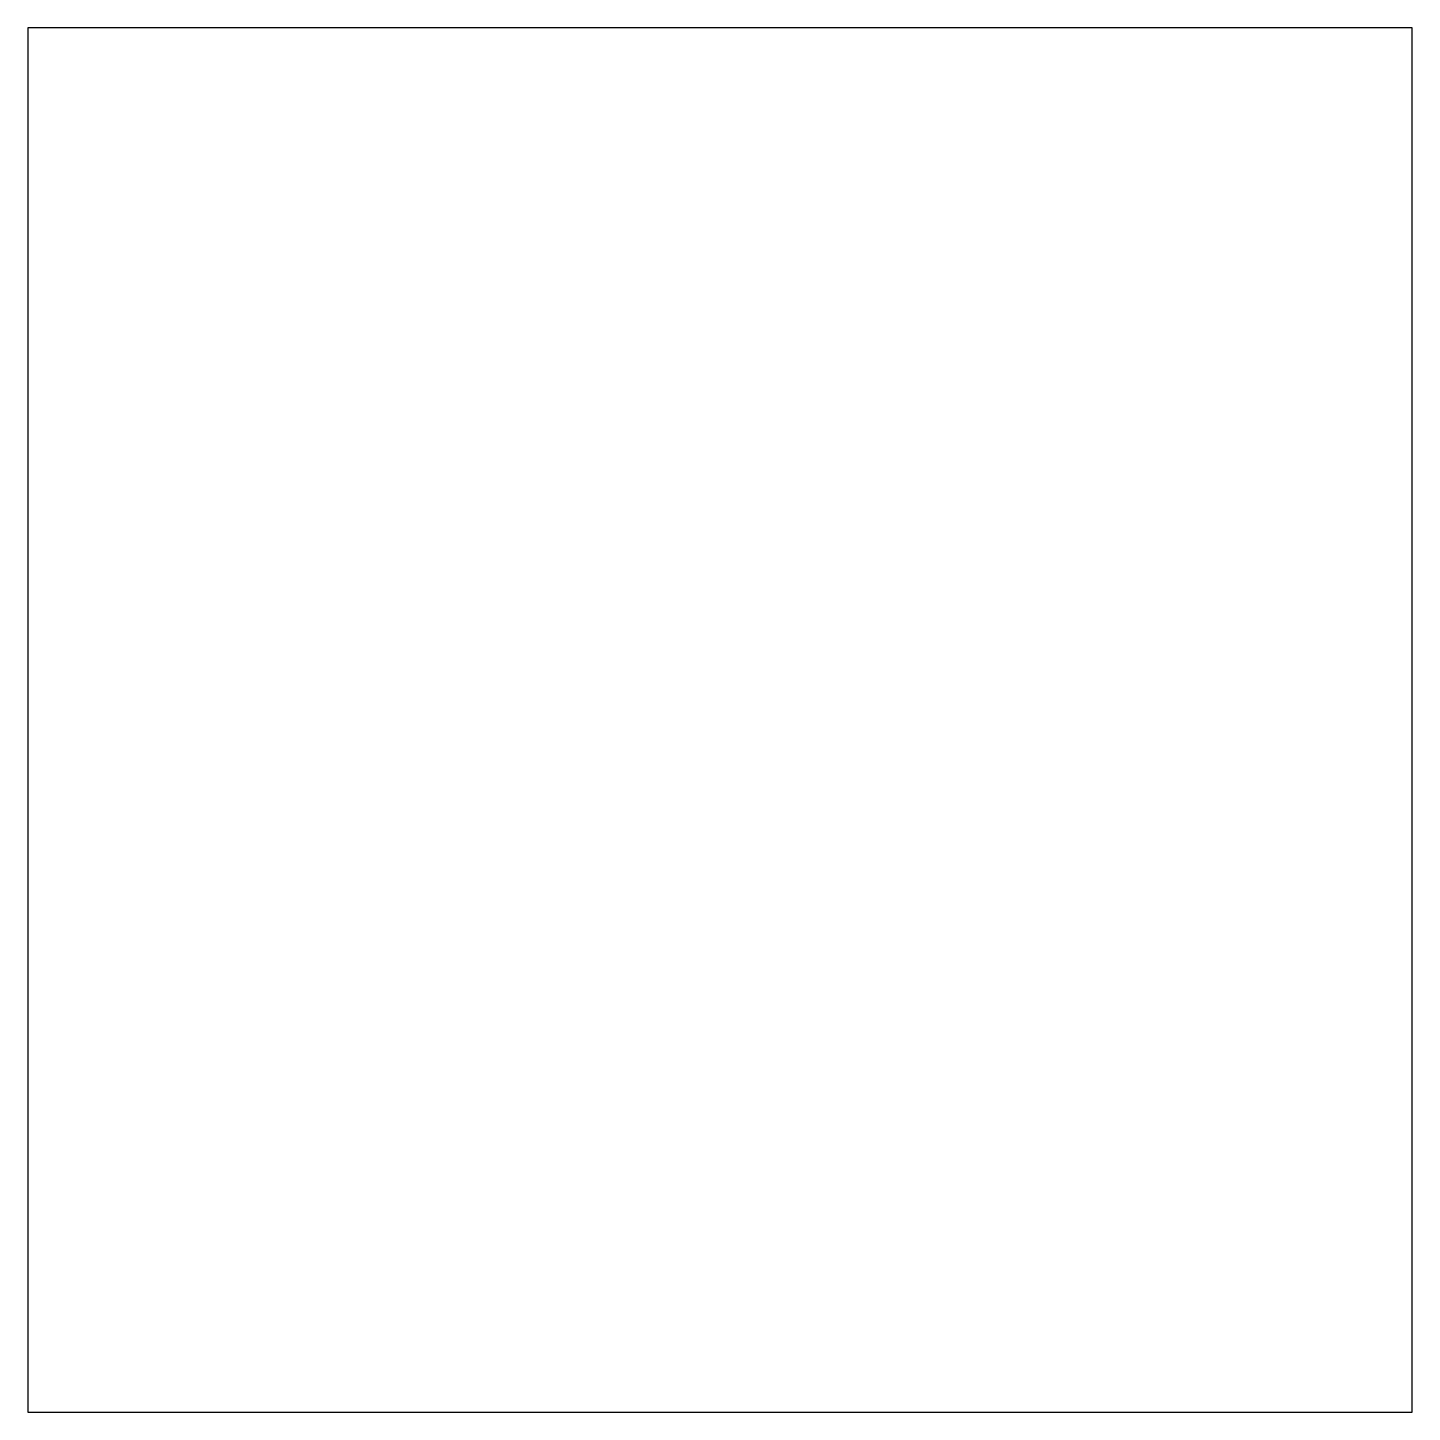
# Model space of a CAD drawing. Header units: metres. Extents: x -134 to -124, y -54.5 to -44.5.
import ezdxf

# ---------------------------------------------------------------- set-up
doc = ezdxf.new("R2010")
doc.units = ezdxf.units.M

msp = doc.modelspace()

# ---------------------------------------------------------------- linework, layer by layer
for p, q in [((-124, -44.5), (-134, -44.5)), ((-134, -44.5), (-134, -54.5)), ((-124, -54.5), (-124, -44.5)), ((-134, -54.5), (-124, -54.5))]:
    msp.add_line(p, q)

doc.saveas('drawing.dxf')
